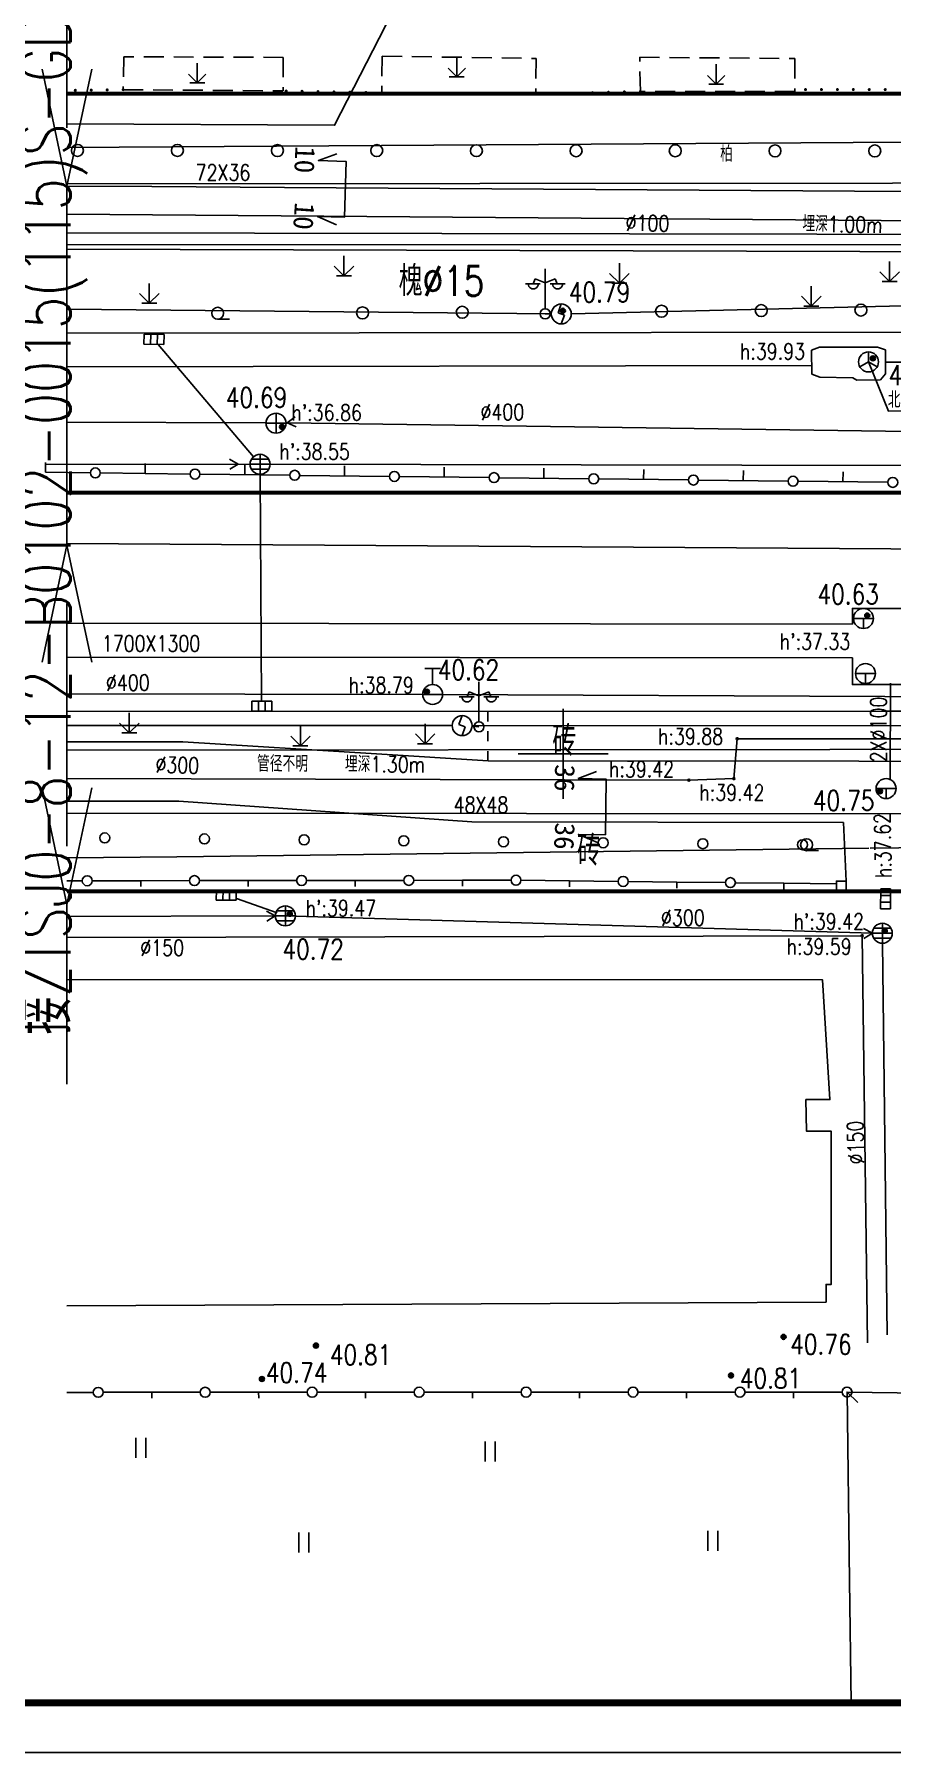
# Model space of a CAD drawing. Header units: inches. Extents: x 505347 to 508499, y 312634 to 313316.
# Drawn here: x 505427.2 to 505470.2, y 312661.5 to 312747.7 of the extents above; entities that cross this region are included whole.
import ezdxf
from ezdxf.enums import TextEntityAlignment as Align
from ezdxf.lldxf.tags import DXFTag

# ---------------------------------------------------------------- set-up
doc = ezdxf.new("R2010")
doc.units = ezdxf.units.IN
doc.header["$LTSCALE"] = 0.5
doc.header["$MEASUREMENT"] = 0
for name, pattern in [('ACAD_ISO05W100', [33, 24, -3, 0, -3, 0, -3]), ('XX11', [2, 1, -1]), ('XX21', [3, 2, -1])]:
    doc.linetypes.add(name, pattern=pattern)
for name, color, linetype in [('3_RDCAD', 4, 'Continuous'), ('BJ0', 7, 'Continuous'), ('BJ02', 7, 'Continuous'), ('BJ03', 7, 'Continuous'), ('BJ04', 7, 'Continuous'), ('BJ08', 7, 'Continuous'), ('BJ09', 7, 'Continuous'), ('BJ10', 7, 'Continuous'), ('上水井', 4, 'Continuous'), ('上水注记', 4, 'Continuous'), ('上水管线', 4, 'Continuous'), ('上水高程表', 4, 'Continuous'), ('中水注记', 151, 'Continuous'), ('中水管线', 151, 'Continuous'), ('底图', 7, 'Continuous'), ('污水井', 247, 'Continuous'), ('污水注记', 247, 'Continuous'), ('污水管线', 247, 'Continuous'), ('污水高程表', 247, 'Continuous'), ('热力井', 40, 'Continuous'), ('热力注记', 40, 'Continuous'), ('热力管线', 40, 'Continuous'), ('热力高程表', 40, 'Continuous'), ('照明井', 193, 'Continuous'), ('照明管线', 193, 'Continuous'), ('燃气注记', 6, 'Continuous'), ('燃气管线', 6, 'Continuous'), ('燃气高程表', 6, 'Continuous'), ('电信井权属', 7, 'Continuous'), ('电信井（北京电信）', 3, 'Continuous'), ('电信断面图及编号', 3, 'Continuous'), ('电信注记', 3, 'Continuous'), ('电信管线', 3, 'Continuous'), ('电信高程表', 3, 'Continuous'), ('电力管线', 1, 'Continuous'), ('道路红线', 1, 'Continuous'), ('雨水井', 34, 'Continuous'), ('雨水注记', 34, 'Continuous'), ('雨水管线', 34, 'Continuous'), ('雨水高程表', 34, 'Continuous'), ('雨蓖子', 34, 'Continuous')]:
    doc.layers.add(name, color=color, linetype=linetype)
doc.styles.add('HZ', font='simplex.shx', dxfattribs={"bigfont": 'hztxt'})
doc.styles.get("Standard").update_dxf_attribs({"font": 'txt.shx', "bigfont": 'hztxt.shx'})
doc.styles.add('单线宋体', font='txt.shx', dxfattribs={"width": 0.75, "bigfont": 'hztxt.shx'})
doc.styles.add('粗等线', font='simhei.ttf')
doc.linetypes.add('1152', pattern='A,15,-0.9,[138,ltypeshp.shx,S=1,R=0,X=0,Y=-0.5],-0.7,[138,ltypeshp.shx,S=1,R=0,X=0,Y=-0.5],-0.9,0', length=17.5)
tags = doc.linetypes.add('DL', pattern='A,15,-4.925,[130,ltypeshp.shx,S=0.5,R=330,X=-0.15,Y=0.433],0,[130,ltypeshp.shx,S=0.4,R=90,X=0,Y=0],-0.15,[130,ltypeshp.shx,S=0.5,R=150,X=0,Y=-0.433],-4.925,15', length=40).pattern_tags.tags
tags[32:33] = [DXFTag(74, 4), DXFTag(75, 0), DXFTag(340, '0'), DXFTag(46, 1.0), DXFTag(50, 0.0), DXFTag(44, 0.0), DXFTag(45, 0.0)]
tags[30:31] = [DXFTag(74, 4), DXFTag(75, 0), DXFTag(340, '0'), DXFTag(46, 1.0), DXFTag(50, 0.0), DXFTag(44, 0.0), DXFTag(45, 0.0)]
tags[4:5] = [DXFTag(74, 4), DXFTag(75, 0), DXFTag(340, '0'), DXFTag(46, 1.0), DXFTag(50, 0.0), DXFTag(44, 0.0), DXFTag(45, 0.0)]
tags = doc.linetypes.add('DX', pattern='A,15,-5,[130,ltypeshp.shx,S=1,R=330,X=0,Y=0],-5,15', length=40).pattern_tags.tags
tags[16:17] = [DXFTag(74, 4), DXFTag(75, 0), DXFTag(340, '0'), DXFTag(46, 1.0), DXFTag(50, 0.0), DXFTag(44, 0.0), DXFTag(45, 0.0)]
tags[14:15] = [DXFTag(74, 4), DXFTag(75, 0), DXFTag(340, '0'), DXFTag(46, 1.0), DXFTag(50, 0.0), DXFTag(44, 0.0), DXFTag(45, 0.0)]
tags[4:5] = [DXFTag(74, 4), DXFTag(75, 0), DXFTag(340, '0'), DXFTag(46, 1.0), DXFTag(50, 0.0), DXFTag(44, 0.0), DXFTag(45, 0.0)]
tags = doc.linetypes.add('SS', pattern='A,15,-1.9,[130,ltypeshp.shx,S=1,R=330,X=0,Y=0],-1.2,[130,ltypeshp.shx,S=1,R=330,X=0,Y=0],-1.9,15', length=35).pattern_tags.tags
tags[24:25] = [DXFTag(74, 4), DXFTag(75, 0), DXFTag(340, '0'), DXFTag(46, 1.0), DXFTag(50, 0.0), DXFTag(44, 0.0), DXFTag(45, 0.0)]
tags[22:23] = [DXFTag(74, 4), DXFTag(75, 0), DXFTag(340, '0'), DXFTag(46, 1.0), DXFTag(50, 0.0), DXFTag(44, 0.0), DXFTag(45, 0.0)]
tags[4:5] = [DXFTag(74, 4), DXFTag(75, 0), DXFTag(340, '0'), DXFTag(46, 1.0), DXFTag(50, 0.0), DXFTag(44, 0.0), DXFTag(45, 0.0)]
doc.linetypes.add('TRQD', pattern='A,15,[130,ltypeshp.shx,S=0.6,R=0,X=0,Y=0],-5,[130,ltypeshp.shx,S=0.6,R=0,X=0,Y=0],15', length=35)
tags = doc.linetypes.add('TRQZ', pattern='A,15,[130,ltypeshp.shx,S=0.6,R=0,X=0,Y=0],-2.5,[133,ltypeshp.shx,S=0.05,R=0,X=0,Y=0],-2.5,[130,ltypeshp.shx,S=0.6,R=0,X=0,Y=0],15', length=35).pattern_tags.tags
tags[28:29] = [DXFTag(74, 4), DXFTag(75, 0), DXFTag(340, '0'), DXFTag(46, 1.0), DXFTag(50, 0.0), DXFTag(44, 0.0), DXFTag(45, 0.0)]

# ---------------------------------------------------------------- blocks, each defined once
blk = doc.blocks.new('B5461')
for q in [(-0.866025, -0.5), (0, 1), (0.866025, -0.5)]:
    blk.add_line((0, 0), q)
blk.add_circle((0, 0), 1)
blk = doc.blocks.new('B552')
for p, q in [((0.984668, 0.518566), (-1.015332, 0.518566)), ((-1.015332, 0.518566), (-1.015332, -0.481434)), ((0.984668, -0.481434), (0.984668, 0.518566)), ((-1.015332, -0.481434), (0.984668, -0.481434))]:
    blk.add_line(p, q)
at = {"linetype": 'Continuous'}
for p, q in [((-0.348666, -0.481434), (-0.348666, 0.518566)), ((0.318001, -0.481434), (0.318001, 0.518566))]:
    blk.add_line(p, q, dxfattribs=at)
blk = doc.blocks.new('BC028')
for p, q in [((-0.99, 3.5), (-1.19, 3)), ((0, 3.1), (-0.99, 3.5)), ((0, 0.5), (0, 4.5)), ((0, 3.1), (1, 3.5)), ((1, 3.5), (1.2, 3)), ((-1.98, 3), (-0.49, 3)), ((0.5, 3), (2, 3))]:
    blk.add_line(p, q)
blk.add_circle((0, 0), 0.5)
for centre in [(-1.19, 3), (1.25, 3)]:
    blk.add_arc(centre, 0.5, 179, 0)
blk = doc.blocks.new('941')
for p, q in [((-0.5, -1), (-0.5, 1)), ((0.5, -1), (0.5, 1))]:
    blk.add_line(p, q)
blk = doc.blocks.new('236')
blk.add_lwpolyline([(-0.5, -0.5), (0.5, -0.5), (0.5, 0.5), (-0.5, 0.5)], close=True)
blk = doc.blocks.new('953')
for p, q in [((0, 2), (0, 0)), ((0, 0), (-0.87, 0.87)), ((-0.75, 0), (0.75, 0)), ((0.87, 0.87), (0, 0))]:
    blk.add_line(p, q)
blk = doc.blocks.new('B954')
at = {"linetype": 'Continuous'}
for p, q in [((0, 0), (0, 2)), ((0, 0), (-0.978957, 0.978957)), ((-0.75, 0), (0.75, 0)), ((0, 0), (0.978957, 0.978957))]:
    blk.add_line(p, q, dxfattribs=at)
blk = doc.blocks.new('B8211')
blk.add_hatch(color=256).paths.add_polyline_path([(0.25, 0, 1), (-0.25, 0, 1)])
blk.add_circle((0, 0), 0.25)
blk = doc.blocks.new('B553')
at = {"linetype": 'Continuous'}
for p, q in [((-0.8, 2.6), (0.8, 2.6)), ((0, 1), (0, 2.6)), ((-1, 0), (1, 0))]:
    blk.add_line(p, q, dxfattribs=at)
blk.add_circle((0, 0), 1, dxfattribs=at)
blk = doc.blocks.new('B545')
for p, q in [((-1, 0), (1, 0)), ((0, -1), (0, 0))]:
    blk.add_line(p, q)
blk.add_circle((0, 0), 1)
blk = doc.blocks.new('B5421')
for p, q in [((-1, 0), (1, 0)), ((0, -1), (0, 1))]:
    blk.add_line(p, q)
blk.add_circle((0, 0), 1)
blk = doc.blocks.new('B547')
at = {"linetype": 'Continuous'}
for p, q in [((0, 1), (-0.31427, 0.111111)), ((-0.31427, 0.111111), (0.31427, -0.111111)), ((0, -1), (0.31427, -0.111111))]:
    blk.add_line(p, q, dxfattribs=at)
blk.add_circle((0, 0), 1)
blk = doc.blocks.new('B5422')
at = {"linetype": 'Continuous'}
for p, q in [((-1, 0), (1, 0)), ((-0.866025, 0.5), (0.866025, 0.5)), ((0, 1), (0, -1)), ((-0.866025, -0.5), (0.866025, -0.5))]:
    blk.add_line(p, q, dxfattribs=at)
blk.add_circle((0, 0), 1, dxfattribs=at)
blk = doc.blocks.new('53214')
blk.add_circle((0, 0), 0.1)
for tag in ['路号', '线号', '点号']:
    blk.add_attdef(tag, (0, 0), '', height=0.00001)
blk = doc.blocks.new('111111')
for p, q in [((518343.576, 303505.111), (518748.576, 303505.111)), ((518331.076, 303502.611), (518751.076, 303502.611))]:
    blk.add_line(p, q)
at = {"const_width": 0.35}
blk.add_lwpolyline([(518343.576, 303648.561), (518748.576, 303648.561), (518748.576, 303505.111), (518343.576, 303505.111)], close=True, dxfattribs=at)
blk = doc.blocks.new('M9502')
at = {"linetype": 'Continuous'}
for p, q in [((4.125, 1.25), (2.5, 0)), ((7.5, 0), (5.875, 1.25)), ((14.125, 1.25), (12.5, 0)), ((17.5, 0), (15.875, 1.25)), ((2.5, 0), (0, 0)), ((2.5, 0), (4.125, -1.25)), ((6.6875, 0), (3.3125, 0)), ((5.875, -1.25), (7.5, 0)), ((12.5, 0), (7.5, 0)), ((12.5, 0), (14.125, -1.25)), ((16.6875, 0), (13.3125, 0)), ((15.875, -1.25), (17.5, 0)), ((20, 0), (17.5, 0))]:
    blk.add_line(p, q, dxfattribs=at)

msp = doc.modelspace()

# ---------------------------------------------------------------- linework, layer by layer
at = {"color": 1, "const_width": 0.2, "elevation": 82.3}
for points in [[(505428.806, 312744.696), (505518.45, 312744.696), (505562.4, 312744.696), (505562.4, 312807.449)], [(505828.45, 312704.696), (505428.806, 312704.696)]]:
    msp.add_lwpolyline(points, dxfattribs=at)
at = {"layer": 'BJ0'}
for q in [(505453.696, 312713.84, 82.3), (505451.446, 312711.59, 82.3), (505453.696, 312709.34, 82.3), (505455.946, 312711.59, 82.3)]:
    msp.add_line((505453.696, 312711.59, 82.3), q, dxfattribs=at)
at = {"layer": 'BJ02', "linetype": 'Continuous'}
msp.add_line((505467.933, 312679.584, 82.3), (505467.933, 312679.584, 82.3), dxfattribs=at)
at = {"layer": 'BJ02', "linetype": 'Continuous', "elevation": 82.3}
for points in [[(505427.729, 312725.709), (505427.735, 312726.208)], [(505429.979, 312725.682), (505427.729, 312725.709)], [(505432.729, 312725.649), (505432.735, 312726.149)], [(505437.728, 312725.59), (505437.734, 312726.09)], [(505442.728, 312725.531), (505442.734, 312726.031)], [(505447.728, 312725.471), (505447.733, 312725.971)], [(505452.727, 312725.412), (505452.733, 312725.912)], [(505457.727, 312725.353), (505457.733, 312725.853)], [(505462.727, 312725.294), (505462.732, 312725.794)], [(505467.726, 312725.234), (505467.732, 312725.734)], [(505434.978, 312725.623), (505430.479, 312725.676)], [(505439.978, 312725.563), (505435.478, 312725.617)], [(505444.978, 312725.504), (505440.478, 312725.557)], [(505449.977, 312725.445), (505445.478, 312725.498)], [(505454.977, 312725.386), (505450.477, 312725.439)], [(505459.977, 312725.326), (505455.477, 312725.38)], [(505464.976, 312725.267), (505460.477, 312725.32)], [(505469.976, 312725.208), (505465.476, 312725.261)], [(505428.806, 312700.278), (505466.704, 312700.254), (505467.077, 312694.254), (505465.871, 312694.254), (505465.902, 312692.666), (505467.14, 312692.666), (505467.14, 312684.982), (505466.886, 312684.982), (505466.886, 312684.093), (505428.806, 312683.899)], [(505468.134, 312663.999), (505468.055, 312670.123), (505467.933, 312679.584), (505471.71, 312679.521), (505471.809, 312663.999)]]:
    msp.add_lwpolyline(points, dxfattribs=at)
at = {"layer": 'BJ02', "linetype": 'Continuous', "elevation": 82.3, "flags": 128}
for points in [[(505429.572, 312705.226), (505428.806, 312705.225)], [(505432.51, 312705.229), (505430.072, 312705.226)], [(505434.949, 312705.232), (505432.51, 312705.229)], [(505432.51, 312705.229), (505432.511, 312704.929)], [(505435.449, 312705.233), (505440.325, 312705.239)], [(505437.887, 312705.236), (505437.887, 312704.936)], [(505440.825, 312705.239), (505445.702, 312705.245)], [(505443.264, 312705.242), (505443.264, 312704.942)], [(505448.64, 312705.248), (505446.202, 312705.245)], [(505451.079, 312705.251), (505448.64, 312705.248)], [(505448.64, 312705.248), (505448.641, 312704.948)], [(505454.017, 312705.221), (505451.579, 312705.249)], [(505454.017, 312705.221), (505454.013, 312704.921)], [(505456.455, 312705.194), (505454.017, 312705.221)], [(505459.393, 312705.161), (505456.955, 312705.188)], [(505459.393, 312705.161), (505459.39, 312704.861)], [(505461.831, 312705.134), (505459.393, 312705.161)], [(505464.769, 312705.101), (505462.331, 312705.128)], [(505464.769, 312705.101), (505464.766, 312704.801)], [(505467.398, 312705.072), (505464.769, 312705.101)], [(505428.806, 312679.568), (505430.123, 312679.568)], [(505433.056, 312679.569), (505430.623, 312679.569)], [(505435.489, 312679.57), (505433.056, 312679.569)], [(505433.056, 312679.569), (505433.056, 312679.269)], [(505438.421, 312679.572), (505435.989, 312679.571)], [(505440.854, 312679.573), (505438.421, 312679.572)], [(505438.421, 312679.572), (505438.422, 312679.272)], [(505443.787, 312679.574), (505441.354, 312679.573)], [(505446.22, 312679.575), (505443.787, 312679.574)], [(505443.787, 312679.574), (505443.787, 312679.274)], [(505449.153, 312679.576), (505446.72, 312679.575)], [(505451.586, 312679.577), (505449.153, 312679.576)], [(505449.153, 312679.576), (505449.153, 312679.276)], [(505454.518, 312679.578), (505452.086, 312679.577)], [(505456.951, 312679.579), (505454.518, 312679.578)], [(505454.518, 312679.578), (505454.519, 312679.278)], [(505459.884, 312679.58), (505457.451, 312679.579)], [(505462.317, 312679.581), (505459.884, 312679.58)], [(505459.884, 312679.58), (505459.884, 312679.28)], [(505462.817, 312679.581), (505467.683, 312679.583)], [(505465.25, 312679.582), (505465.25, 312679.282)], [(505467.933, 312679.584), (505468.467, 312679.057)]]:
    msp.add_lwpolyline(points, dxfattribs=at)
at = {"layer": 'BJ02', "linetype": 'Continuous'}
for centre in [(505430.229, 312725.679, 82.3), (505435.228, 312725.62, 82.3), (505440.228, 312725.56, 82.3), (505445.228, 312725.501, 82.3), (505450.227, 312725.442, 82.3), (505455.227, 312725.383, 82.3), (505460.227, 312725.323, 82.3), (505465.226, 312725.264, 82.3), (505470.226, 312725.205, 82.3), (505429.822, 312705.226, 82.3), (505435.199, 312705.232, 82.3), (505440.575, 312705.239, 82.3), (505445.952, 312705.245, 82.3), (505451.329, 312705.251, 82.3), (505456.705, 312705.191, 82.3), (505462.081, 312705.131, 82.3), (505430.373, 312679.568, 82.3), (505435.739, 312679.571, 82.3), (505441.104, 312679.573, 82.3), (505446.47, 312679.575, 82.3), (505451.836, 312679.577, 82.3), (505457.201, 312679.579, 82.3), (505462.567, 312679.581, 82.3), (505467.933, 312679.584, 82.3)]:
    msp.add_circle(centre, 0.25, dxfattribs=at)
at = {"layer": 'BJ04', "linetype": 'XX21', "elevation": 82.3}
for points in [[(505439.658, 312746.521), (505431.656, 312746.551), (505431.624, 312744.899)], [(505439.658, 312746.521), (505439.645, 312744.836)], [(505444.612, 312746.585), (505444.597, 312744.743)], [(505452.333, 312746.464), (505452.32, 312744.683), (505444.611, 312744.743)], [(505444.612, 312746.585), (505452.333, 312746.464)], [(505431.624, 312744.899), (505439.626, 312744.837)]]:
    msp.add_lwpolyline(points, dxfattribs=at)
msp.add_lwpolyline([(505457.567, 312744.809), (505457.535, 312746.524), (505465.315, 312746.462), (505465.315, 312744.81)], close=True, dxfattribs=at)
at = {"layer": 'BJ04', "linetype": 'Continuous', "const_width": 0.075, "elevation": 82.3}
for points in [[(505429.186, 312744.867, 1), (505429.261, 312744.868, 1)], [(505429.986, 312744.877, 1), (505430.061, 312744.878, 1)], [(505430.786, 312744.888, 1), (505430.861, 312744.889, 1)], [(505431.586, 312744.898, 1), (505431.661, 312744.899, 1)], [(505439.761, 312744.834, 1), (505439.836, 312744.833, 1)], [(505440.561, 312744.819, 1), (505440.636, 312744.818, 1)], [(505441.36, 312744.804, 1), (505441.435, 312744.802, 1)], [(505442.16, 312744.789, 1), (505442.235, 312744.787, 1)], [(505442.96, 312744.774, 1), (505443.035, 312744.772, 1)], [(505443.76, 312744.758, 1), (505443.835, 312744.757, 1)], [(505444.56, 312744.743, 1), (505444.635, 312744.742, 1)], [(505452.73, 312744.693, 1), (505452.805, 312744.694, 1)], [(505453.53, 312744.712, 1), (505453.605, 312744.714, 1)], [(505454.33, 312744.731, 1), (505454.405, 312744.733, 1)], [(505455.13, 312744.75, 1), (505455.205, 312744.752, 1)], [(505455.93, 312744.769, 1), (505456.005, 312744.771, 1)], [(505456.729, 312744.788, 1), (505456.804, 312744.79, 1)], [(505457.529, 312744.808, 1), (505457.604, 312744.809, 1)], [(505465.811, 312744.905, 1), (505465.886, 312744.905, 1)], [(505466.611, 312744.905, 1), (505466.686, 312744.905, 1)], [(505467.411, 312744.905, 1), (505467.486, 312744.905, 1)], [(505468.211, 312744.905, 1), (505468.286, 312744.905, 1)], [(505469.011, 312744.905, 1), (505469.086, 312744.905, 1)], [(505469.811, 312744.905, 1), (505469.886, 312744.905, 1)]]:
    msp.add_lwpolyline(points, format="xyb", close=True, dxfattribs=at)
at = {"layer": 'BJ04', "linetype": 'Continuous'}
for points, elevation in [([(505428.806, 312740.185), (505490.935, 312740.234)], 82.3), ([(505428.806, 312737.138), (505491.427, 312737.122)], 82.3), ([(505428.806, 312732.682), (505487.437, 312732.754)], 82.3), ([(505469.686, 312713.725), (505428.806, 312713.715)], 82.3), ([(505495.342, 312713.731), (505469.686, 312713.725)], 82.3), ([(505428.806, 312712.188), (505434.617, 312712.19), (505444.338, 312711.59)], 82.3), ([(505444.338, 312711.59), (505449.935, 312711.244), (505468.527, 312711.231)], 82.3), ([(505468.527, 312711.231), (505502.167, 312711.209)], 82.3), ([(505428.806, 312709.216), (505434.415, 312709.22), (505449.117, 312708.186), (505467.754, 312708.145), (505467.898, 312705.212)], 123.131)]:
    msp.add_lwpolyline(points, dxfattribs=dict(at, elevation=elevation))
at = {"layer": 'BJ04', "linetype": 'XX11', "elevation": 82.3}
msp.add_lwpolyline([(505449.918, 312713.72), (505449.917, 312711.244)], dxfattribs=at)
at = {"layer": 'BJ09', "linetype": 'Continuous', "elevation": 82.3, "flags": 128}
for points in [[(505436.361, 312733.391), (505436.961, 312733.391)], [(505465.899, 312706.736), (505466.499, 312706.736)]]:
    msp.add_lwpolyline(points, dxfattribs=at)
at = {"layer": 'BJ09', "linetype": 'Continuous'}
for centre, radius in [((505429.332, 312741.854, 82.3), 0.3), ((505434.344, 312741.85, 82.3), 0.3), ((505439.364, 312741.847, 82.3), 0.3), ((505444.345, 312741.844, 82.3), 0.3), ((505449.344, 312741.84, 82.3), 0.3), ((505454.341, 312741.837, 82.3), 0.3), ((505459.319, 312741.833, 82.3), 0.3), ((505464.321, 312741.83, 82.3), 0.3), ((505469.326, 312741.826, 82.3), 0.3), ((505436.365, 312733.686, 82.3), 0.3), ((505443.632, 312733.706, 82.3), 0.3), ((505448.632, 312733.734, 82.3), 0.3), ((505458.631, 312733.79, 82.3), 0.3), ((505463.631, 312733.818, 82.3), 0.3), ((505468.631, 312733.846, 82.3), 0.3), ((505430.702, 312707.374, 82.3), 0.25), ((505435.702, 312707.325, 82.3), 0.25), ((505440.702, 312707.277, 82.3), 0.25), ((505445.701, 312707.228, 82.3), 0.25), ((505450.701, 312707.179, 82.3), 0.25), ((505455.701, 312707.131, 82.3), 0.25), ((505460.701, 312707.082, 82.3), 0.25), ((505465.7, 312707.033, 82.3), 0.25), ((505465.904, 312707.031, 82.3), 0.3)]:
    msp.add_circle(centre, radius, dxfattribs=at)
at = {"layer": '上水管线', "linetype": 'SS', "ltscale": 0.6}
msp.add_line((505428.806, 312714.605, 82.3), (505446.649, 312714.565, 82.3), dxfattribs=at)
at = {"layer": '上水管线', "linetype": 'SS', "ltscale": 0.6, "elevation": 82.3}
for points in [[(505428.806, 312737.713), (505494.64, 312737.607)], [(505447.148, 312714.569), (505469.827, 312714.471)], [(505469.827, 312714.471), (505496.398, 312714.357)]]:
    msp.add_lwpolyline(points, dxfattribs=at)
at = {"layer": '中水管线', "linetype": 'SS', "ltscale": 0.6}
for points, elevation in [([(505428.806, 312736.904), (505519.711, 312736.64)], 82.3), ([(505467.067, 312711.804), (505428.806, 312711.767)], 122.741), ([(505518.949, 312711.854), (505467.067, 312711.804)], 122.741)]:
    msp.add_lwpolyline(points, dxfattribs=dict(at, elevation=elevation))
at = {"layer": '污水管线', "elevation": 82.3}
for points in [[(505505.052, 312742.49), (505428.806, 312741.993)], [(505440.251, 312728.485), (505439.843, 312728.196), (505440.297, 312727.987)], [(505428.806, 312728.218), (505438.751, 312728.196)], [(505439.843, 312728.196), (505490.273, 312727.494)]]:
    msp.add_lwpolyline(points, dxfattribs=at)
at = {"layer": '热力管线'}
for p, q in [((505428.806, 312718.141, 82.3), (505468.202, 312718.101, 82.3)), ((505428.806, 312716.441, 82.3), (505468.202, 312716.401, 82.3)), ((505470.101, 312710.301, 41.546), (505470.118, 312715.137, 41.546))]:
    msp.add_line(p, q, dxfattribs=at)
at = {"layer": '热力管线', "elevation": 82.3}
for points in [[(505428.806, 312722.138), (505498.547, 312721.69)], [(505468.202, 312718.101), (505468.202, 312718.886), (505473.611, 312718.886), (505473.611, 312718.085)], [(505473.611, 312716.385), (505473.611, 312715.064), (505468.202, 312715.064), (505468.202, 312716.401)]]:
    msp.add_lwpolyline(points, dxfattribs=at)
at = {"layer": '照明管线', "elevation": 82.3}
for points in [[(505454.093, 312733.663), (505483.934, 312734.376)], [(505428.806, 312733.887), (505453.107, 312733.656)], [(505453.108, 312733.655), (505452.793, 312733.657)], [(505428.806, 312713.013), (505448.135, 312713.005)], [(505449.121, 312712.97), (505449.471, 312712.945)], [(505449.131, 312713.004), (505484.786, 312712.99)]]:
    msp.add_lwpolyline(points, dxfattribs=at)
at = {"layer": '燃气管线', "linetype": 'TRQZ'}
for p, q in [((505462.259, 312710.347, 82.3), (505462.426, 312712.35, 82.3)), ((505462.426, 312712.35, 82.3), (505474.629, 312712.346, 82.3)), ((505428.806, 312710.354, 82.3), (505460.006, 312710.27, 82.3)), ((505460.006, 312710.27, 82.3), (505462.259, 312710.347, 82.3))]:
    msp.add_line(p, q, dxfattribs=at)
at = {"layer": '燃气管线', "linetype": 'TRQD', "ltscale": 0.5}
for p, q in [((505428.806, 312702.387, 118.88), (505468.696, 312702.47, 82.3)), ((505468.696, 312702.47, 82.3), (505468.966, 312682.049, 82.3))]:
    msp.add_line(p, q, dxfattribs=at)
at = {"layer": '燃气管线', "linetype": 'TRQZ', "ltscale": 0.5, "elevation": 123.04}
msp.add_lwpolyline([(505495.452, 312738.142), (505428.806, 312738.651)], dxfattribs=at)
at = {"layer": '燃气管线', "linetype": 'TRQZ'}
for p in [(505462.426, 312712.35, 82.3), (505460.006, 312710.27, 82.3), (505462.256, 312710.34, 82.3)]:
    msp.add_point(p, dxfattribs=at)
at = {"layer": '燃气管线', "linetype": 'TRQD', "ltscale": 0.5}
msp.add_point((505468.696, 312702.47, 82.3), dxfattribs=at)
at = {"layer": '电信井权属', "elevation": 82.3}
msp.add_lwpolyline([(505469.01, 312731.246), (505470.008, 312728.78), (505472.567, 312728.803)], dxfattribs=at)
at = {"layer": '电信断面图及编号', "elevation": 82.3}
for points in [[(505442.318, 312738.119), (505441.37, 312738.543), (505442.723, 312738.5), (505442.812, 312741.297), (505441.415, 312741.342), (505442.336, 312741.689)], [(505455.412, 312707.141), (505454.457, 312707.548), (505455.811, 312707.529), (505455.851, 312710.327), (505454.453, 312710.347), (505455.368, 312710.711)]]:
    msp.add_lwpolyline(points, dxfattribs=at)
at = {"layer": '电信管线', "linetype": 'DX'}
for p, q in [((505466.559, 312731.979, 82.3), (505466.159, 312731.827, 82.3)), ((505466.159, 312731.827, 82.3), (505466.168, 312730.629, 82.3)), ((505469.46, 312731.992, 82.3), (505466.559, 312731.979, 82.3)), ((505469.859, 312731.844, 82.3), (505469.46, 312731.992, 82.3)), ((505469.866, 312730.647, 82.3), (505469.859, 312731.844, 82.3)), ((505428.806, 312730.999, 82.3), (505466.165, 312731.066, 82.3)), ((505469.863, 312731.24, 82.3), (505483.993, 312731.25, 82.3)), ((505466.168, 312730.629, 82.3), (505466.567, 312730.479, 82.3)), ((505466.567, 312730.479, 82.3), (505468.219, 312730.448, 82.3)), ((505468.219, 312730.448, 82.3), (505468.42, 312730.337, 82.3)), ((505468.42, 312730.337, 82.3), (505469.618, 312730.343, 82.3)), ((505469.618, 312730.343, 82.3), (505469.866, 312730.647, 82.3))]:
    msp.add_line(p, q, dxfattribs=at)
at = {"layer": '电信管线', "linetype": 'DX', "elevation": 82.3}
for points in [[(505428.806, 312740.065), (505433.069, 312740.038)], [(505433.069, 312740.038), (505439.724, 312739.995)], [(505439.724, 312739.995), (505494.307, 312739.649)], [(505474.92, 312708.577), (505428.806, 312708.607)]]:
    msp.add_lwpolyline(points, dxfattribs=at)
at = {"layer": '电力管线', "linetype": 'DL', "elevation": 82.3}
for points in [[(505428.806, 312743.182), (505442.231, 312743.118), (505445.432, 312749.372)], [(505469.035, 312706.853), (505455.722, 312706.69)], [(505476.291, 312706.942), (505469.091, 312706.853)], [(505428.806, 312706.375), (505434.315, 312706.428)], [(505455.711, 312706.69), (505434.315, 312706.428)]]:
    msp.add_lwpolyline(points, dxfattribs=at)
at = {"layer": '道路红线'}
for p, q in [((505428.806, 312744.696, 82.3), (505562.4, 312744.696, 82.3)), ((505428.806, 312704.696, 82.3), (505828.45, 312704.696, 82.3))]:
    msp.add_line(p, q, dxfattribs=at)
at = {"layer": '道路红线', "linetype": 'ACAD_ISO05W100', "const_width": 0.2, "elevation": 82.3}
msp.add_lwpolyline([(505428.806, 312724.696), (505572.394, 312724.696)], dxfattribs=at)
at = {"layer": '雨水管线'}
msp.add_line((505469.952, 312682.451, 122.989), (505469.711, 312702.093, 122.989), dxfattribs=at)
for points, elevation in [([(505433.384, 312732.124), (505438.17, 312726.49)], 82.3), ([(505427.734, 312726.097), (505437.987, 312726.111)], 82.3), ([(505436.962, 312726.362), (505437.401, 312726.126), (505436.975, 312725.862)], 82.3), ([(505438.492, 312726.112), (505478.76, 312726.04)], 82.3), ([(505438.57, 312714.233), (505438.495, 312725.607)], 82.3), ([(505437.305, 312704.327), (505439.342, 312703.611)], 82.3), ([(505439.253, 312703.462), (505428.806, 312703.437)], 82.3), ([(505438.813, 312703.698), (505439.253, 312703.462), (505438.827, 312703.198)], 82.3), ([(505469.205, 312702.604), (505440.254, 312703.449)], 82.3), ([(505468.766, 312702.829), (505469.205, 312702.593), (505468.779, 312702.328)], 122.989)]:
    msp.add_lwpolyline(points, dxfattribs=dict(at, elevation=elevation))

# ---------------------------------------------------------------- block references
msp.add_blockref('111111', (-12917.139, 9158.888, 82.3))
at = {"layer": '3_RDCAD', "xscale": 3.603068985627033, "zscale": 3.603068985593794, "rotation": 270}
msp.add_blockref('M9502', (505428.806, 312767.088, 82.3), dxfattribs=at)
at = {"layer": 'BJ02', "linetype": 'Continuous', "xscale": 0.5, "yscale": 0.5, "zscale": 0.5}
msp.add_blockref('236', (505467.648, 312704.962, 123.401), dxfattribs=at)
at = {"layer": 'BJ03', "linetype": 'Continuous', "xscale": 0.5, "yscale": 0.5, "zscale": 0.5}
for p in [(505452.793, 312733.657, 82.3), (505449.471, 312712.945, 82.3)]:
    msp.add_blockref('BC028', p, dxfattribs=at)
at = {"layer": 'BJ08', "xscale": 0.5, "yscale": 0.5, "zscale": 0.5}
for p in [(505453.679, 312733.81, 123.09), (505469.232, 312731.425, 163.64), (505439.593, 312727.987, 122.99), (505468.944, 312718.527, 122.93), (505446.859, 312714.709, 122.92), (505469.585, 312709.712, 163.8), (505439.985, 312703.569, 163.74), (505469.827, 312702.715, 123.07), (505441.295, 312681.911, 163.92), (505464.747, 312682.351, 163.82), (505438.586, 312680.237, 163.78), (505462.112, 312680.416, 163.92)]:
    msp.add_blockref('B8211', p, dxfattribs=at)
at = {"layer": 'BJ09', "linetype": 'Continuous', "xscale": 0.5, "yscale": 0.5, "zscale": 0.5}
for name, p in [('953', (505448.358, 312745.538, 82.3)), ('953', (505435.341, 312745.236, 82.3)), ('953', (505461.369, 312745.177, 82.3)), ('941', (505432.508, 312676.789, 82.3)), ('941', (505450.03, 312676.599, 82.3)), ('941', (505440.689, 312672.034, 82.3)), ('941', (505461.198, 312672.121, 82.3))]:
    msp.add_blockref(name, p, dxfattribs=at)
at = {"layer": 'BJ09', "xscale": 0.5, "yscale": 0.5, "zscale": 0.5}
for p in [(505442.701, 312735.564, 82.3), (505456.516, 312735.199, 82.3), (505470.07, 312735.282, 82.3), (505432.935, 312734.187, 82.3), (505466.142, 312734.047, 82.3), (505431.93, 312712.639, 82.3), (505440.517, 312711.987, 82.3), (505446.77, 312712.1, 82.3)]:
    msp.add_blockref('B954', p, dxfattribs=at)
at = {"layer": '上水井', "xscale": 0.5, "yscale": 0.5, "zscale": 0.5}
msp.add_blockref('B553', (505447.148, 312714.569, 122.922), dxfattribs=at)
at = {"layer": '污水井', "xscale": 0.5, "yscale": 0.5, "zscale": 0.5}
msp.add_blockref('B5421', (505439.293, 312728.173, 122.986), dxfattribs=at)
at = {"layer": '热力井', "xscale": 0.5, "yscale": 0.5, "zscale": 0.5}
for p in [(505468.758, 312718.378, 122.931), (505468.858, 312715.618, 122.882), (505469.892, 312709.848, 123.054)]:
    msp.add_blockref('B545', p, dxfattribs=at)
at = {"layer": '照明井', "xscale": 0.5, "yscale": 0.5, "zscale": 0.5}
for p in [(505453.6, 312733.652, 123.09), (505448.627, 312713.005, 123.119)]:
    msp.add_blockref('B547', p, dxfattribs=at)
at = {"layer": '燃气高程表'}
ref = msp.add_blockref('53214', (505462.426, 312712.35, 82.3), dxfattribs=dict(at, xscale=0.5, yscale=0.5, zscale=0.5))
ref.add_attrib('路号', '97-5008', (505462.426, 312712.35, 53296.3), dxfattribs={"layer": '0', "height": 0.000005})
ref.add_attrib('线号', '1', (505462.426, 312712.35, 53296.3), dxfattribs={"layer": '0', "height": 0.000005})
ref.add_attrib('点号', '19', (505462.426, 312712.35, 53296.3), dxfattribs={"layer": '0', "height": 0.000005})
ref = msp.add_blockref('53214', (505460.006, 312710.27, 82.3), dxfattribs=dict(at, xscale=0.5, yscale=0.5, zscale=0.5))
ref.add_attrib('路号', '97-5008', (505460.006, 312710.27, 53296.3), dxfattribs={"layer": '0', "height": 0.000005})
ref.add_attrib('线号', '1', (505460.006, 312710.27, 53296.3), dxfattribs={"layer": '0', "height": 0.000005})
ref.add_attrib('点号', '19', (505460.006, 312710.27, 53296.3), dxfattribs={"layer": '0', "height": 0.000005})
ref = msp.add_blockref('53214', (505462.259, 312710.347, 82.3), dxfattribs=dict(at, xscale=0.5, yscale=0.5, zscale=0.5))
ref.add_attrib('路号', '97-5008', (505462.259, 312710.347, 53296.3), dxfattribs={"layer": '0', "height": 0.000005})
ref.add_attrib('线号', '1', (505462.259, 312710.347, 53296.3), dxfattribs={"layer": '0', "height": 0.000005})
ref.add_attrib('点号', '19', (505462.259, 312710.347, 53296.3), dxfattribs={"layer": '0', "height": 0.000005})
ref = msp.add_blockref('53214', (505468.696, 312702.47, 82.3), dxfattribs=dict(at, xscale=0.5, yscale=0.5, zscale=0.5))
ref.add_attrib('路号', '97-5008', (505468.696, 312702.47, 53296.3), dxfattribs={"layer": '0', "height": 0.000005})
ref.add_attrib('线号', '1', (505468.696, 312702.47, 53296.3), dxfattribs={"layer": '0', "height": 0.000005})
ref.add_attrib('点号', '19', (505468.696, 312702.47, 53296.3), dxfattribs={"layer": '0', "height": 0.000005})
at = {"layer": '电信井（北京电信）', "linetype": 'Continuous', "xscale": 0.5, "yscale": 0.5, "zscale": 0.5}
msp.add_blockref('B5461', (505469.01, 312731.246, 163.414), dxfattribs=at)
at = {"layer": '雨水井', "xscale": 0.5, "yscale": 0.5, "zscale": 0.5}
for p in [(505438.492, 312726.112, 122.989), (505439.761, 312703.464, 122.989), (505469.705, 312702.593, 122.989)]:
    msp.add_blockref('B5422', p, dxfattribs=at)
at = {"layer": '雨蓖子', "yscale": 0.5, "zscale": 0.5}
for p, xscale, rotation in [((505433.163, 312732.385, 123.005), 0.4999999999999754, 179.2028370759473), ((505438.571, 312713.993, 122.944), 0.4999999999999741, 180.4283714007005), ((505436.788, 312704.51, 122.958), 0.5000000000000244, 179.1879523595055), ((505469.876, 312704.329, 123.071), 0.5000000000000333, 89.47367764063277)]:
    msp.add_blockref('B552', p, dxfattribs=dict(at, xscale=xscale, rotation=rotation))

# ---------------------------------------------------------------- texts
at = {"layer": 'BJ08', "style": 'HZ', "width": 0.8}
for s, p in [('40.79', (505453.975, 312734.244, 123.09)), ('40.67', (505470.015, 312730.086, 122.97)), ('40.69', (505436.77, 312728.958, 122.99)), ('40.63', (505466.448, 312719.097, 122.93)), ('40.62', (505447.402, 312715.302, 122.92)), ('40.75', (505466.22, 312708.746, 123.05)), ('40.72', (505439.611, 312701.289, 123.02)), ('40.81', (505441.989, 312680.956, 123.11)), ('40.76', (505465.081, 312681.476, 123.06)), ('40.74', (505438.782, 312680.055, 123.04)), ('40.81', (505462.55, 312679.77, 123.11))]:
    msp.add_text(s, height=1, dxfattribs=at).set_placement(p)
at = {"layer": 'BJ10', "linetype": 'Continuous', "style": 'HZ', "width": 0.8}
for s, height, p in [('柏', 0.8, (505461.571, 312741.282, 82.3)), ('槐%%c15', 1.5, (505445.448, 312734.553, 82.3)), ('砖', 1.5, (505453.151, 312711.488, 82.3)), ('砖', 1.5, (505454.387, 312705.984, 82.3))]:
    msp.add_text(s, height=height, dxfattribs=at).set_placement(p)
at = {"layer": '上水注记', "style": 'HZ', "width": 0.8}
for s, rotation, p in [('埋深1.00m', 358.90525, (505465.687, 312737.787, 82.3)), ('%%c100', 358.90525, (505456.82, 312737.828, 82.3)), ('%%c400', 0.29794, (505430.763, 312714.751, 82.3))]:
    msp.add_text(s, height=0.8, rotation=rotation, dxfattribs=at).set_placement(p)
at = {"layer": '上水高程表', "style": 'HZ', "width": 0.8}
msp.add_text('h:38.79', height=0.8, dxfattribs=at).set_placement((505442.938, 312714.633, 82.3))
at = {"layer": '中水注记', "style": 'HZ', "width": 0.8}
for s, p in [('管径不明', (505438.336, 312710.702, 42.258)), ('埋深1.30m', (505442.745, 312710.681, 42.258))]:
    msp.add_text(s, height=0.8, rotation=359.59925, dxfattribs=at).set_placement(p)
at = {"layer": '底图', "color": 0, "linetype": 'Continuous', "style": '单线宋体', "width": 0.75}
msp.add_text('接ZTSJ0-8-12-B0102-0015(115)S-GD-02(1/4)图', height=2.5, rotation=90.0133, dxfattribs=at).set_placement((505427.731, 312730.293, 63.28), align=Align.MIDDLE_CENTER)
at = {"layer": '污水注记', "style": 'HZ', "width": 0.8}
msp.add_text('%%c400', height=0.8, rotation=0.0573, dxfattribs=at).set_placement((505449.548, 312728.329, 82.3))
at = {"layer": '污水高程表', "style": 'HZ', "width": 0.8}
msp.add_text("h':36.86", height=0.8, dxfattribs=at).set_placement((505440.062, 312728.304, 82.3))
at = {"layer": '热力注记', "style": 'HZ', "width": 0.8}
msp.add_text('1700X1300', height=0.8, dxfattribs=at).set_placement((505430.554, 312716.725, 82.3))
msp.add_text('2X%%C100', height=0.8, rotation=90, dxfattribs=at).set_placement((505469.912, 312711.168, 41.546))
at = {"layer": '热力高程表', "style": 'HZ', "width": 0.8}
for s, rotation, p in [("h':37.33", 359.97048, (505464.558, 312716.821, 82.3)), ('h:37.62', 91.42721, (505470.171, 312705.368, 82.3))]:
    msp.add_text(s, height=0.8, rotation=rotation, dxfattribs=at).set_placement(p)
at = {"layer": '燃气注记', "style": 'HZ', "width": 0.8}
msp.add_text('%%c300', height=0.8, rotation=358.23696, dxfattribs=at).set_placement((505434.342, 312711.028, 82.3), align=Align.MIDDLE)
at = {"layer": '燃气注记', "linetype": 'TRQD', "ltscale": 0.5, "style": 'HZ', "width": 0.8}
for rotation, p in [(359.89139, (505433.583, 312701.865, 82.3)), (91.4773, (505468.366, 312692.095, 82.3))]:
    msp.add_text('%%C150', height=0.8, rotation=rotation, dxfattribs=at).set_placement(p, align=Align.MIDDLE)
at = {"layer": '燃气高程表', "style": 'HZ', "width": 0.8}
for s, p in [('h:39.88', (505458.457, 312712.062, 82.3)), ('h:39.42', (505455.996, 312710.42, 82.3)), ('h:39.42', (505460.53, 312709.248, 82.3)), ('h:39.59', (505464.904, 312701.525, 82.3))]:
    msp.add_text(s, height=0.8, dxfattribs=at).set_placement(p)
at = {"layer": '电信井权属', "linetype": 'Continuous', "style": 'HZ', "width": 0.8}
msp.add_text('北京电信', height=0.8, dxfattribs=at).set_placement((505469.978, 312728.948, 82.3))
at = {"layer": '电信断面图及编号', "style": '粗等线'}
for s, rotation, p in [('10', 267.7779, (505440.731, 312741.388, 82.3)), ('10', 266.01852, (505440.688, 312738.555, 82.3)), ('36', 268.77666, (505453.769, 312710.381, 82.3)), ('36', 267.01729, (505453.758, 312707.46, 82.3))]:
    msp.add_text(s, height=1, rotation=rotation, dxfattribs=at).set_placement(p, align=Align.MIDDLE)
at = {"layer": '电信注记', "linetype": '1152', "style": 'HZ', "width": 0.8}
for s, p in [('72X36', (505435.261, 312740.345, 82.3)), ('48X48', (505448.203, 312708.634, 82.3))]:
    msp.add_text(s, height=0.8, dxfattribs=at).set_placement(p)
at = {"layer": '电信高程表', "style": 'HZ', "width": 0.8}
msp.add_text('h:39.93', height=0.8, dxfattribs=at).set_placement((505462.563, 312731.372, 82.3))
at = {"layer": '雨水注记', "style": 'HZ', "width": 0.8}
msp.add_text('%%c300', height=0.8, dxfattribs=at).set_placement((505458.6, 312702.971, 82.3))
at = {"layer": '雨水高程表', "style": 'HZ', "width": 0.8}
for s, p in [("h':38.55", (505439.46, 312726.347, 82.3)), ("h':39.47", (505440.777, 312703.452, 82.3)), ("h':39.42", (505465.249, 312702.782, 82.3))]:
    msp.add_text(s, height=0.8, dxfattribs=at).set_placement(p)

doc.saveas('drawing.dxf')
